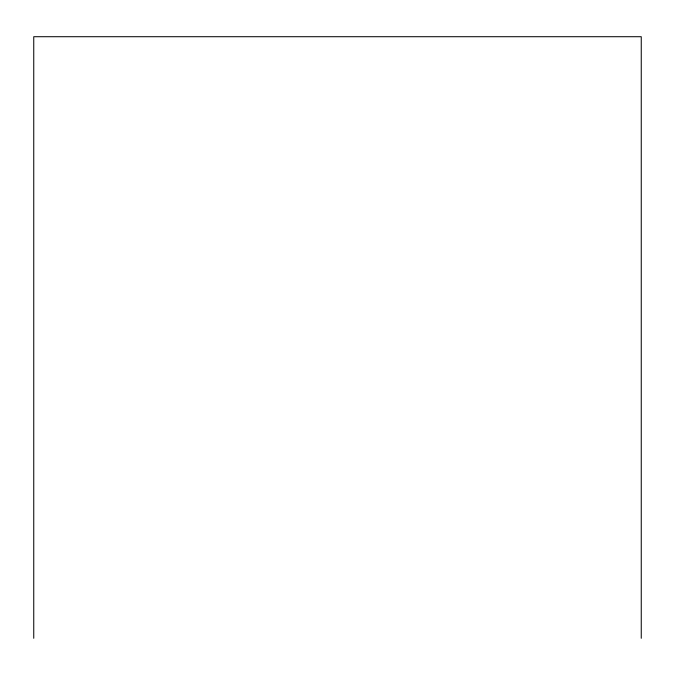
<?xml version="1.0" encoding="UTF-8"?>
<svg xmlns="http://www.w3.org/2000/svg" width="675" height="675" viewBox="0 0 675 675"><rect width="100%" height="100%" fill="white"/><g stroke="black" fill="none" stroke-linecap="round" stroke-linejoin="round"><path stroke-width="1.01" d="M641.25 638.288L641.25 36.712L33.75 36.712L33.75 638.288"/></g></svg>
